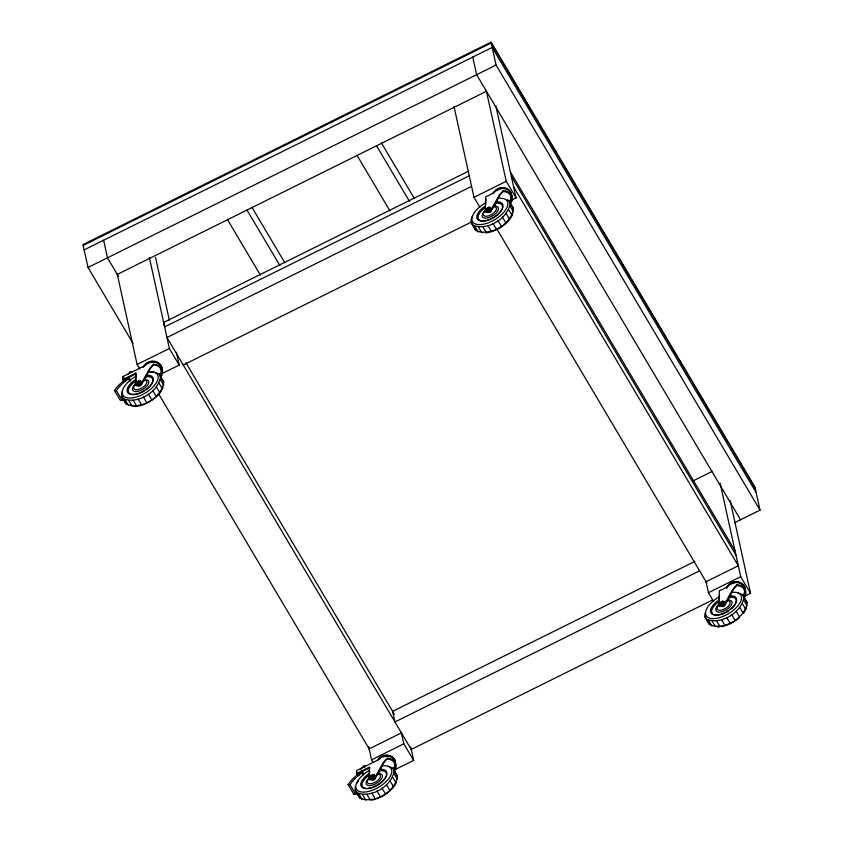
<?xml version="1.0" encoding="UTF-8"?>
<svg xmlns="http://www.w3.org/2000/svg" width="843" height="843" viewBox="0 0 843 843"><rect width="100%" height="100%" fill="white"/><g stroke="black" fill="none" stroke-linecap="round" stroke-linejoin="round"><path stroke-width="1.26" d="M163.795 382.164L159.243 374.197L163.795 382.164C161.888 397.569 140.317 410.604 126.05 403.934L121.497 395.968L122.488 390.52M122.762 398.391C137.03 405.061 158.61 392.027 160.518 376.621M388.012 766.171L392.912 768.215L397.464 776.182C395.557 791.588 373.986 804.622 359.708 797.952L355.156 789.986L355.219 786.898M356.431 792.409C370.699 799.08 392.269 786.045 394.176 770.639L392.912 768.215M507.254 199.643L508.93 200.708L513.482 208.674C511.575 224.08 490.004 237.115 475.737 230.445L471.184 222.478L471.248 219.391L472.628 215.861M472.449 224.902C486.717 231.572 508.287 218.537 510.194 203.131L508.93 200.708M737.699 592.692L742.599 594.736L747.151 602.703C745.244 618.109 723.673 631.144 709.395 624.463L704.843 616.496L704.906 613.419M706.107 618.931C720.386 625.601 741.956 612.566 743.863 597.16L742.599 594.736M153.5 365.008A8.693 7.555 -12.3 0 1 160.254 376.399L160.971 376.853A9.621 8.356 -12.3 0 0 153.552 364.208L153.5 365.008C147.883 369.529 147.304 377.358 142.541 382.606A4.12 1.96 -30.7 0 1 138.157 385.715A4.12 1.96 -30.7 0 1 135.512 384.408L135.818 373.08L122.815 379.529L123.226 380.214L136.229 373.776L135.818 373.08M135.67 382.048L136.155 374.956M387.158 759.037A8.693 7.555 -12.3 0 1 393.913 770.418L394.64 770.871A9.621 8.356 -12.3 0 0 387.211 758.226L387.158 759.037C381.542 763.558 380.962 771.387 376.199 776.624A4.12 1.96 -30.7 0 1 371.826 779.733A4.12 1.96 -30.7 0 1 369.171 778.437L369.487 767.098L356.484 773.547L356.895 774.243L369.898 767.794M369.171 778.437L369.656 771.345M122.815 379.529L123.025 376.515L145.165 365.535L148.22 363.122L153.068 361.984A9.621 8.356 -12.3 0 1 162.077 370.372M123.226 380.214L123.405 377.717M356.484 773.547L356.684 770.534L378.823 759.564L381.879 757.151L386.726 756.002A9.621 8.356 -12.3 0 1 395.557 762.22M503.187 191.53A8.693 7.555 -12.3 0 1 509.941 202.91L510.658 203.363A9.621 8.356 -12.3 0 0 503.239 190.718L503.187 191.53C497.57 196.05 496.991 203.88 492.228 209.117A4.12 1.96 -30.7 0 1 487.844 212.225A4.12 1.96 -30.7 0 1 485.199 210.919L485.716 196.577C492.07 195.091 496.148 188.843 502.755 188.495A9.621 8.356 -12.3 0 1 511.764 196.883M485.6 204.954L486.011 198.98M736.845 585.548A8.693 7.555 -12.3 0 1 743.6 596.939L744.327 597.392A9.621 8.356 -12.3 0 0 736.898 584.736L736.845 585.548C731.229 590.068 730.649 597.898 725.886 603.145A4.12 1.96 -30.7 0 1 721.513 606.254A4.12 1.96 -30.7 0 1 718.858 604.947L719.385 590.606C725.728 589.12 729.806 582.861 736.413 582.524A9.621 8.356 -12.3 0 1 745.433 590.911M719.1 601.365L719.511 595.39M139.084 383.533L140.792 381.573L139.2 381.078A2.287 1.085 -30.7 0 0 137.135 382.406M488.771 210.055L490.478 208.084L488.866 207.631A2.308 1.096 -30.7 0 0 486.548 209.19L486.348 209.58A2.308 1.096 -30.7 0 0 487.38 210.518L489.815 209.296M138.705 382.49L137.694 384.008M139.179 381.11L139.021 380.783A2.308 1.096 -30.7 0 0 136.692 382.374L136.661 383.07A2.287 1.085 -30.7 0 0 137.936 383.944L140.128 382.785M488.382 209.011L487.718 210.118A7.029 3.045 74.4 0 1 488.708 207.294L489.214 207.199A2.308 1.096 -30.7 0 1 490.247 208.126L490.426 208.432M374.229 776.266C375.62 774.496 371.658 775.381 373.186 774.706A2.308 1.096 -30.7 0 1 374.229 775.634L373.639 776.961L371.363 778.026A2.308 1.096 -30.7 0 1 370.319 777.088L370.351 776.403A2.308 1.096 -30.7 0 1 372.701 774.801M721.555 604.442L721.376 604.146A7.029 3.045 74.4 0 1 722.367 601.312L722.872 601.217A2.308 1.096 -30.7 0 1 723.916 602.155L723.315 603.472L721.05 604.547M722.535 601.649L722.367 601.322A2.308 1.096 -30.7 0 0 720.101 602.882M720.07 603.704L720.217 603.335A2.287 1.085 -30.7 0 1 722.577 601.628M723.979 602.703C724.021 600.469 724.4 603.293 722.051 603.03M486.369 208.895L486.453 209.549M720.038 602.924L720.122 603.577A2.287 1.085 -30.7 0 0 721.292 604.484L722.335 604.125M723.715 602.545L723.905 602.155A7.134 5.479 18.8 0 0 719.838 603.303A2.308 1.096 -30.7 0 0 720.934 604.21L721.376 604.146M135.101 383.713A4.12 1.96 -30.7 0 0 137.746 385.019A4.12 1.96 -30.7 0 0 142.13 381.911L149.464 368.802L153.479 364.208M484.788 210.234A4.12 1.96 -30.7 0 0 487.433 211.53A4.12 1.96 -30.7 0 0 491.817 208.421L499.14 195.313L503.166 190.729M368.76 777.741A4.12 1.96 -30.7 0 0 371.415 779.037A4.12 1.96 -30.7 0 0 375.799 775.929L383.122 762.82L387.137 758.236M718.447 604.252A4.12 1.96 -30.7 0 0 721.102 605.559A4.12 1.96 -30.7 0 0 725.475 602.45L732.809 589.341L736.824 584.747M140.57 382.248L140.655 381.236L139.042 381.152M490.257 208.758L490.341 207.747L488.719 207.663A2.287 1.085 -30.7 0 0 487.201 208.537M356.61 783.368L358.57 780.565M127.767 374.545L130.191 371.668L132.119 371.752M360.614 769.522L363.86 765.686L365.788 765.771L364.165 767.688M373.881 776.719L372.743 777.562M723.568 603.24L722.43 604.073M140.381 383.628L139.495 384.229M490.068 210.149L489.498 210.56M734.664 522.692L760.017 510.12L754.98 487.222L491.047 42.15L82.983 244.586L88.02 267.484L133.015 343.364M83.172 245.429L491.227 42.982L755.159 488.065M84.152 249.897L492.207 47.45L756.15 492.533M88.02 267.484L496.074 65.048L491.047 42.15M117.303 274.407L486.453 91.276M468.276 171.308L163.584 322.469L164.627 326.905L469.256 175.776M471.585 186.377L166.956 337.516L411.247 749.448L712.356 600.068M479.878 207.262L473.977 197.315L506.232 181.308L486.221 90.306M139.738 368.918L137.114 364.492L169.369 348.496L149.359 257.484M510.026 193.532L510.847 193.131M161.161 366.61L160.349 367.021A8.693 7.555 -12.3 0 1 159.864 374.629L159.77 374.176M161.919 373.649L179.201 365.072L176.387 352.258M511.459 200.181L516.064 197.894L495.768 105.607M183.258 364.998L471.427 222.036M692.83 481.016L712.419 471.3M694.895 561.385L392.617 711.355L394.945 721.966L699.585 570.827M158.61 393.839L369.171 748.89L401.426 732.894M706.055 581.754L738.31 565.758L513.682 186.956M372.859 762.04L371.552 759.828L403.808 743.821L401.268 732.282M713.684 601.533L708.447 592.692L740.702 576.686L720.122 483.123M744.517 587.149L743.695 587.56A8.693 7.555 -12.3 0 1 743.21 595.169L743.115 594.715M395.209 769.554L413.639 760.407L410.731 747.098M744.769 596.127L750.533 593.272L730.175 500.679M488.677 210.107L487.623 210.455A2.287 1.085 -30.7 0 1 486.4 209.686L486.548 209.317A2.287 1.085 -30.7 0 1 486.822 208.927M138.99 383.586L138.031 383.607A7.029 3.045 74.4 0 1 139.021 380.783L139.527 380.678A2.308 1.096 -30.7 0 1 140.56 381.616L140.739 381.921M372.648 777.615L371.605 777.963A2.287 1.085 -30.7 0 1 370.383 777.193L370.53 776.825A2.287 1.085 -30.7 0 1 372.163 775.391M373.006 778.331L372.29 778.584M370.435 777.056L370.52 776.709A2.308 1.096 -30.7 0 1 372.279 775.318M488.55 211.024L488.034 211.15A2.287 1.085 -30.7 0 1 487.201 211.119M371.183 777.731L371.689 777.625A7.029 3.045 74.4 0 1 372.68 774.801M372.859 775.107C374.987 774.464 374.745 776.94 372.364 776.519L371.689 777.625M149.843 372.163L153.152 371.932L158.41 373.66M123.594 398.265A28.852 13.741 -30.7 0 0 122.119 400.32L120.191 400.235L114.448 390.551L116.376 390.636A28.852 13.741 -30.7 0 1 128.558 378.76L129.833 380.91M357.253 792.294A28.852 13.741 -30.7 0 0 355.778 794.348L353.849 794.254L348.106 784.57L350.035 784.664A28.852 13.741 -30.7 0 1 362.216 772.778L361.731 770.565L363.649 773.79M496.074 65.048L760.017 510.12M740.554 519.773L476.622 74.69L472.754 57.103M510.331 171.835L735.001 550.679M511.322 176.303L735.981 555.147M506.232 181.308L516.064 197.894M740.702 576.686L750.533 593.272M510.194 203.131L513.482 208.674M743.863 597.16L747.151 602.703M510.141 206.219L513.419 211.762M743.8 600.248L747.088 605.78M508.75 209.749L512.038 215.292M742.409 603.778L745.697 609.32M506.127 213.49L509.414 219.032M739.796 607.518L743.083 613.061M502.46 217.188L505.747 222.731M736.118 611.207L739.406 616.749M491.817 208.421L492.228 209.117M725.475 602.45L725.886 603.145M497.992 220.581L501.269 226.124M731.65 614.61L734.938 620.153M488.877 207.599L488.708 207.294A2.308 1.096 -30.7 0 0 486.443 208.864M496.843 228.969L706.761 582.924M493.018 223.448L496.306 228.99M726.677 617.476L729.964 623.019M487.886 225.587L491.174 231.13M721.555 619.616L724.843 625.158M482.955 226.862L486.242 232.405M716.613 620.88L719.901 626.423M478.539 227.167L481.827 232.71M712.209 621.196L715.486 626.739M474.957 226.504L478.244 232.046M708.626 620.522L711.913 626.064M471.184 222.478L475.737 230.445M704.843 616.496L709.395 624.463M381.405 142.92L414.282 198.379M376.547 145.807L409.424 201.256M357.095 155.449L389.972 210.908M251.867 207.188L284.755 262.637M247.01 210.065L279.897 265.513M227.557 219.717L260.445 275.166M185.86 362.711L394.398 714.369M169.369 348.496L179.201 365.072M403.808 743.821L413.639 760.407M118.22 275.956L107.472 257.832L103.605 240.244M394.176 770.639L397.464 776.182M160.455 379.708L163.742 385.251M394.113 773.726L397.401 779.269M159.064 383.238L162.351 388.781M392.722 777.257L396.01 782.799M156.45 386.979L159.727 392.522M390.109 780.997L393.396 786.54M152.773 390.678L156.06 396.21M386.431 784.696L389.719 790.239M142.13 381.911L142.541 382.606M375.799 775.929L376.199 776.624M148.305 394.071L151.592 399.614M381.963 788.089L385.251 793.632M143.331 396.937L146.619 402.48M376.99 790.955L380.277 796.498M129.148 377.759L130.423 379.908M128.716 377.622L130.623 380.846M362.216 772.778L363.502 774.938M126.713 378.813L126.629 378.676A28.546 13.593 -30.7 0 0 114.448 390.551M360.372 772.841L360.288 772.694A28.546 13.593 -30.7 0 0 348.106 784.57M138.199 399.076L141.487 404.619M371.868 793.094L375.156 798.637M123.025 376.515L124.975 379.803M124.037 378.781L125.301 380.931M357.695 772.81L358.97 774.949M133.268 400.341L136.555 405.883M366.926 794.369L370.214 799.912M128.853 400.657L132.14 406.2M362.522 794.675L365.809 800.218M125.27 399.993L128.558 405.525M358.939 794.011L362.227 799.554M121.497 395.968L126.05 403.934M355.156 789.986L359.708 797.952M116.376 390.636L122.119 400.32M350.035 784.664L355.778 794.348M705.907 581.154L708.447 592.692M453.966 106.302L473.977 197.315M393.428 768.205L393.523 768.647A8.693 7.555 -12.3 0 0 394.756 762.873M368.644 746.54L369.171 748.89M369.013 748.289L371.552 759.828M155.533 257.4L169.338 320.214M117.103 273.49L137.114 364.492M148.336 371.868A20.148 9.6 -30.7 0 1 153.31 386.674A20.148 9.6 -30.7 0 1 124.68 396.948A20.148 9.6 -30.7 0 1 135.734 376.389M162.941 387.179A20.148 9.6 -30.7 0 1 162.225 389.308M161.666 390.414A20.148 9.6 -30.7 0 1 151.803 400.351M150.697 401.057A20.148 9.6 -30.7 0 1 133.974 406.389M143.816 379.74A9.157 4.363 -30.7 0 1 147.81 384.84A9.157 4.363 -30.7 0 1 136.113 391.584A9.157 4.363 -30.7 0 1 134.163 385.314M141.192 383.713A1.834 0.875 -30.7 0 1 140.981 385.42A1.834 0.875 -30.7 0 1 138.558 385.715M144.29 380.067A7.397 3.53 -30.7 0 1 145.396 385.135A7.397 3.53 -30.7 0 1 136.102 389.74A7.397 3.53 -30.7 0 1 134.996 384.671M146.366 375.398A14.658 6.976 -30.7 0 1 149.991 385.915A14.658 6.976 -30.7 0 1 129.474 393.944A14.658 6.976 -30.7 0 1 135.323 379.719M145.428 376.821A13.741 6.544 -30.7 0 1 152.868 380.161A13.741 6.544 -30.7 0 1 146.124 389.782M144.142 391.099A13.741 6.544 -30.7 0 1 142.046 392.248M140.981 392.754A13.741 6.544 -30.7 0 1 136.756 394.187M135.755 394.376A13.741 6.544 -30.7 0 1 128.315 390.72A13.741 6.544 -30.7 0 1 136.039 380.741M150.476 361.689A8.209 7.123 -12.4 0 1 152.604 361.436M143.257 367.358A9.621 8.356 -12.4 0 1 154.111 361.162A9.621 8.356 -12.4 0 1 161.888 369.476M144.438 365.767A9.621 8.356 -12.4 0 1 155.418 361.816A9.621 8.356 -12.4 0 1 161.982 369.919M510.774 195.365A8.693 7.555 -12.3 0 1 509.551 201.14M498.023 198.379A20.148 9.6 -30.7 0 1 502.997 213.195A20.148 9.6 -30.7 0 1 474.356 223.469A20.148 9.6 -30.7 0 1 485.42 202.91M512.628 213.69A20.148 9.6 -30.7 0 1 485.6 232.868M493.503 206.261A9.157 4.363 -30.7 0 1 497.128 211.878A9.157 4.363 -30.7 0 1 484.672 218.052A9.157 4.363 -30.7 0 1 485.378 210.286M491.184 210.276A1.834 0.875 -30.7 0 1 490.278 212.194A1.834 0.875 -30.7 0 1 488.245 211.972M492.491 206.693A7.397 3.53 -30.7 0 1 495.716 210.813A7.397 3.53 -30.7 0 1 486.263 216.261A7.397 3.53 -30.7 0 1 484.683 211.193M496.053 201.909A14.658 6.976 -30.7 0 1 499.678 212.436A14.658 6.976 -30.7 0 1 479.161 220.466A14.658 6.976 -30.7 0 1 485.01 206.24M495.115 203.332A13.741 6.544 -30.7 0 1 499.931 212.541M499.235 213.321A13.741 6.544 -30.7 0 1 495.81 216.303M494.841 216.978A13.741 6.544 -30.7 0 1 491.732 218.769M490.668 219.264A13.741 6.544 -30.7 0 1 478.381 218.969A13.741 6.544 -30.7 0 1 484.746 207.926M496.401 190.065A8.209 7.123 -12.4 0 1 504.377 188.189M492.934 193.879A9.621 8.356 -12.4 0 1 503.798 187.673A9.621 8.356 -12.4 0 1 511.575 195.998M494.114 192.288A9.621 8.356 -12.4 0 1 505.105 188.326A9.621 8.356 -12.4 0 1 511.669 196.44M371.742 777.604A2.308 1.096 -30.7 0 0 374.018 776.034L374.218 775.644A7.134 5.479 18.8 0 0 370.151 776.793M371.247 777.699A2.308 1.096 -30.7 0 1 370.214 776.761M353.849 794.254A28.546 13.593 -30.7 0 1 354.555 793.231M382.005 765.897A20.148 9.6 -30.7 0 1 386.979 780.702A20.148 9.6 -30.7 0 1 358.338 790.976A20.148 9.6 -30.7 0 1 369.392 770.418M396.305 782.241A20.148 9.6 -30.7 0 1 393.628 787.014M392.933 787.868A20.148 9.6 -30.7 0 1 377.369 798.542M376.21 798.953A20.148 9.6 -30.7 0 1 371.679 800.123M379.318 773.632A9.157 4.363 -30.7 0 1 380.225 780.428A9.157 4.363 -30.7 0 1 368.159 785.465A9.157 4.363 -30.7 0 1 369.35 777.794M374.861 777.731A1.834 0.875 -30.7 0 1 374.45 779.575A1.834 0.875 -30.7 0 1 372.227 779.48M377.949 774.095A7.397 3.53 -30.7 0 1 378.686 779.585A7.397 3.53 -30.7 0 1 368.928 783.653A7.397 3.53 -30.7 0 1 369.898 777.457M380.035 769.417A14.658 6.976 -30.7 0 1 383.649 779.944A14.658 6.976 -30.7 0 1 363.133 787.973A14.658 6.976 -30.7 0 1 368.981 773.748M379.097 770.839A13.741 6.544 -30.7 0 1 383.902 780.049A13.741 6.544 -30.7 0 1 364.429 788.184A13.741 6.544 -30.7 0 1 369.698 774.759M378.981 759.069A8.209 7.123 -12.4 0 1 380.372 757.572M384.145 755.707A8.209 7.123 -12.4 0 1 388.36 755.697M378.001 759.353A9.621 8.356 -12.4 0 1 388.981 755.391A9.621 8.356 -12.4 0 1 395.546 763.505M378.096 759.796A9.621 8.356 -12.4 0 1 387.875 755.623A9.621 8.356 -12.4 0 1 395.462 761.766M723.705 602.545A2.308 1.096 -30.7 0 1 721.429 604.115M731.692 592.408A20.148 9.6 -30.7 0 1 736.666 607.213A20.148 9.6 -30.7 0 1 708.025 617.487A20.148 9.6 -30.7 0 1 719.079 596.928M746.287 607.719A20.148 9.6 -30.7 0 1 745.012 610.954M744.517 611.807A20.148 9.6 -30.7 0 1 743.305 613.525M739.248 617.771A20.148 9.6 -30.7 0 1 721.366 626.634M719.269 626.897A20.148 9.6 -30.7 0 1 717.33 626.929M729.005 600.153A9.157 4.363 -30.7 0 1 729.912 606.949A9.157 4.363 -30.7 0 1 717.836 611.986A9.157 4.363 -30.7 0 1 719.037 604.315M724.548 604.252A1.834 0.875 -30.7 0 1 724.906 605.4A1.834 0.875 -30.7 0 1 722.757 606.633A1.834 0.875 -30.7 0 1 722.029 605.695M726.15 600.711A7.397 3.53 -30.7 0 1 729.374 604.831A7.397 3.53 -30.7 0 1 719.922 610.279A7.397 3.53 -30.7 0 1 718.352 605.211M729.722 595.938A14.658 6.976 -30.7 0 1 733.336 606.454A14.658 6.976 -30.7 0 1 712.82 614.484A14.658 6.976 -30.7 0 1 718.668 600.258M728.784 597.35A13.741 6.544 -30.7 0 1 731.303 608.878M728.5 610.996A13.741 6.544 -30.7 0 1 726.455 612.239M725.401 612.787A13.741 6.544 -30.7 0 1 722.188 614.125M721.144 614.452A13.741 6.544 -30.7 0 1 711.755 612.187A13.741 6.544 -30.7 0 1 718.405 601.955M728.668 585.579A8.209 7.123 -12.4 0 1 730.059 584.094M731.819 582.945A8.209 7.123 -12.4 0 1 733.832 582.228M726.603 587.898A9.621 8.356 -12.4 0 1 737.456 581.702A9.621 8.356 -12.4 0 1 745.233 590.016M726.698 588.34A9.621 8.356 -12.4 0 1 737.562 582.144A9.621 8.356 -12.4 0 1 745.328 590.458M140.56 381.616L140.359 382.005A2.308 1.096 -30.7 0 1 138.073 383.576L137.514 383.702A2.308 1.096 -30.7 0 1 136.482 382.775A7.134 5.479 18.8 0 1 140.56 381.616M490.247 208.137L490.046 208.516A2.308 1.096 -30.7 0 1 487.76 210.097L487.201 210.223A2.308 1.096 -30.7 0 1 486.169 209.285A7.134 5.479 18.8 0 1 490.247 208.126"/></g></svg>
